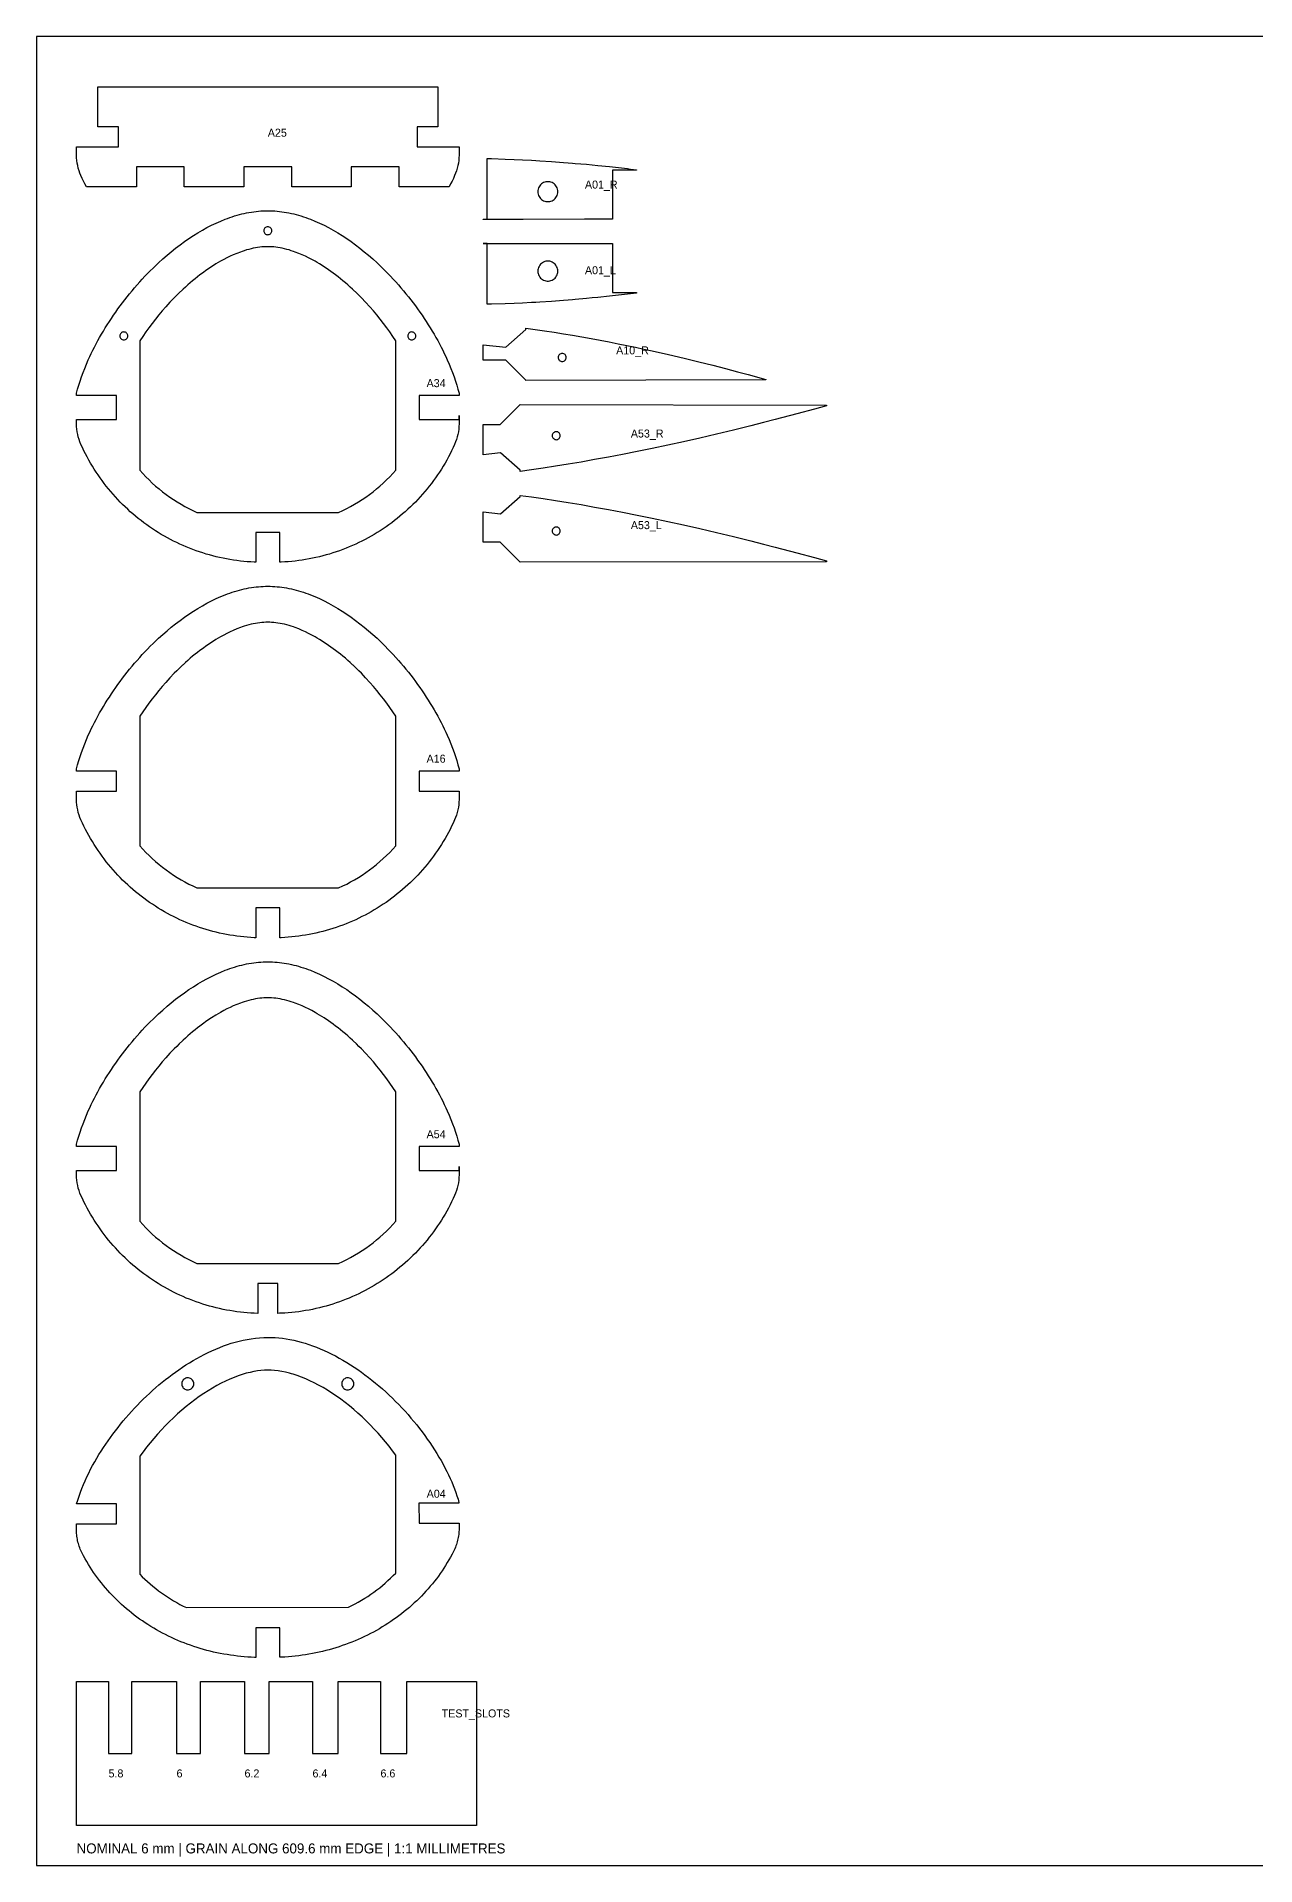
# Model space of a CAD drawing. Header units: millimetres. Extents: x 0 to 610, y 0 to 457.
# Drawn here: x 0 to 304.8, y 0 to 457.2 of the extents above; entities that cross this region are included whole.
import ezdxf

# ---------------------------------------------------------------- set-up
doc = ezdxf.new("R2010")
doc.units = ezdxf.units.MM
for name, color, linetype in [('CUT', 7, 'Continuous'), ('LABEL_DO_NOT_CUT', 3, 'Continuous'), ('STOCK_DO_NOT_CUT', 8, 'Continuous'), ('TEST_CUT_FIRST', 1, 'Continuous')]:
    doc.layers.add(name, color=color, linetype=linetype)

msp = doc.modelspace()

# ---------------------------------------------------------------- linework, layer by layer
at = {"layer": 'CUT'}
for points in [[(78.69442, 424.66717), (78.69442, 419.66717), (63.82222, 419.66717), (63.82222, 424.66717), (51.82222, 424.66717), (51.82222, 419.66717), (36.95003, 419.66717), (36.95003, 424.66717), (24.95003, 424.66717), (24.95003, 419.66717), (12.45003, 419.66717), (12.09677, 420.35124), (11.75409, 421.04067), (11.42205, 421.73529), (11.10075, 422.43494), (10.84572, 423.04428), (10.62323, 423.66625), (10.43391, 424.2991), (10.27829, 424.94107), (10.15679, 425.59036), (10.06977, 426.24517), (10.01745, 426.90365), (10, 427.56399), (10, 429.66717), (20.49999, 429.66717), (20.49999, 434.66717), (15.32218, 434.66717), (15.32218, 444.66717), (100.32222, 444.66717), (100.32222, 434.66717), (95.14444, 434.66717), (95.14444, 429.66717), (105.64445, 429.66717), (105.64445, 427.56399), (105.627, 426.90365), (105.57468, 426.24517), (105.48766, 425.59036), (105.36616, 424.94107), (105.21054, 424.2991), (105.02122, 423.66625), (104.79873, 423.04428), (104.5437, 422.43494), (104.22239, 421.73529), (103.89036, 421.04067), (103.54768, 420.35124), (103.19442, 419.66717), (90.69442, 419.66717), (90.69442, 424.66717)], [(119.41683, 426.49113), (121.55325, 426.39496), (123.77329, 426.28099), (124.81045, 426.2228), (125.86201, 426.16061), (128.76236, 425.9723), (131.79027, 425.75002), (132.90557, 425.66171), (134.00482, 425.57137), (134.72488, 425.51044), (137.50089, 425.26291), (138.90988, 425.1297), (140.34403, 424.98902), (143.27129, 424.68654), (146.25554, 424.35794), (147.75922, 424.18503), (148.52782, 424.0948), (150.03599, 423.91433), (150.03611, 423.77321), (144.04298, 423.76823), (144.05313, 411.5456), (137.05695, 411.53273), (121.64513, 411.50896), (111.64448, 411.49168), (111.64445, 411.52793), (112.65313, 411.52877), (112.64052, 426.71015), (113.80505, 426.68193), (117.18864, 426.57734)], [(130.34233, 418.42644), (130.32262, 418.73977), (130.26379, 419.04816), (130.16677, 419.34675), (130.0331, 419.63082), (129.86487, 419.8959), (129.66475, 420.13781), (129.43589, 420.35272), (129.1819, 420.53726), (128.90678, 420.68851), (128.61487, 420.80408), (128.31078, 420.88216), (127.9993, 420.92151), (127.68535, 420.92151), (127.37388, 420.88216), (127.06979, 420.80408), (126.77788, 420.68851), (126.50276, 420.53726), (126.24877, 420.35272), (126.01991, 420.13781), (125.81979, 419.8959), (125.65156, 419.63082), (125.51789, 419.34675), (125.42087, 419.04816), (125.36204, 418.73977), (125.34233, 418.42644), (125.36204, 418.11311), (125.42087, 417.80471), (125.51789, 417.50613), (125.65156, 417.22206), (125.81979, 416.95698), (126.01991, 416.71507), (126.24877, 416.50016), (126.50276, 416.31562), (126.77788, 416.16437), (127.06979, 416.0488), (127.37388, 415.97072), (127.68535, 415.93137), (127.9993, 415.93137), (128.31078, 415.97072), (128.61487, 416.0488), (128.90678, 416.16437), (129.1819, 416.31562), (129.43589, 416.50016), (129.66475, 416.71507), (129.86487, 416.95698), (130.0331, 417.22206), (130.16677, 417.50613), (130.26379, 417.80471), (130.32262, 418.11311)], [(105.627, 359.71386), (105.57468, 359.05537), (105.48766, 358.40056), (105.36616, 357.75127), (105.21054, 357.1093), (105.02122, 356.47645), (104.79873, 355.85448), (104.5437, 355.24514), (104.17752, 354.44998), (103.79748, 353.66135), (103.40369, 352.8795), (102.99629, 352.10465), (102.57538, 351.33706), (102.1411, 350.57695), (101.69359, 349.82455), (101.23298, 349.08011), (100.75941, 348.34384), (100.27302, 347.61597), (99.77397, 346.89672), (99.26241, 346.18632), (98.7385, 345.48498), (98.20239, 344.79292), (97.65425, 344.11034), (97.09425, 343.43747), (96.52255, 342.7745), (95.93935, 342.12163), (95.3448, 341.47907), (94.7391, 340.84702), (94.12243, 340.22567), (93.49498, 339.6152), (92.85694, 339.0158), (92.20851, 338.42767), (91.54989, 337.85097), (90.88127, 337.28589), (90.20287, 336.7326), (89.51488, 336.19127), (88.81753, 335.66206), (88.11102, 335.14514), (87.39558, 334.64066), (86.67141, 334.14878), (85.93874, 333.66964), (85.19781, 333.20341), (84.44882, 332.75021), (83.69202, 332.31019), (82.92763, 331.88349), (82.1559, 331.47023), (81.37704, 331.07054), (80.59132, 330.68454), (79.79895, 330.31235), (79.0002, 329.95408), (78.19529, 329.60985), (77.38449, 329.27977), (76.56803, 328.96392), (75.74617, 328.66241), (74.91916, 328.37533), (74.08725, 328.10276), (73.2507, 327.8448), (72.40976, 327.60152), (71.56469, 327.373), (70.71575, 327.1593), (69.8632, 326.96049), (69.0073, 326.77663), (68.14832, 326.60778), (67.28651, 326.45399), (66.42214, 326.31531), (65.55548, 326.19177), (64.68679, 326.08342), (63.81634, 325.9903), (62.94438, 325.91242), (62.0712, 325.84981), (61.19706, 325.8025), (60.82222, 325.78714), (60.82222, 333.26345), (54.82222, 333.26345), (54.82222, 325.78878), (54.44739, 325.8025), (53.57324, 325.84981), (52.70006, 325.91242), (51.82811, 325.9903), (50.95766, 326.08342), (50.08897, 326.19177), (49.2223, 326.31531), (48.35794, 326.45399), (47.49613, 326.60778), (46.63715, 326.77663), (45.78125, 326.96049), (44.9287, 327.1593), (44.07976, 327.373), (43.23469, 327.60152), (42.39375, 327.8448), (41.5572, 328.10276), (40.72529, 328.37533), (39.89828, 328.66241), (39.07642, 328.96392), (38.25996, 329.27977), (37.44916, 329.60985), (36.64425, 329.95408), (35.8455, 330.31235), (35.05313, 330.68454), (34.2674, 331.07054), (33.48855, 331.47023), (32.71681, 331.88349), (31.95243, 332.31019), (31.19563, 332.75021), (30.44664, 333.20341), (29.7057, 333.66964), (28.97304, 334.14878), (28.24887, 334.64066), (27.53343, 335.14514), (26.82692, 335.66206), (26.12957, 336.19127), (25.44158, 336.7326), (24.76318, 337.28589), (24.09456, 337.85097), (23.43594, 338.42767), (22.78751, 339.0158), (22.14947, 339.6152), (21.52202, 340.22567), (20.90535, 340.84702), (20.29965, 341.47907), (19.7051, 342.12163), (19.12189, 342.7745), (18.5502, 343.43747), (17.9902, 344.11034), (17.44206, 344.79292), (16.90595, 345.48498), (16.38203, 346.18632), (15.87047, 346.89672), (15.37143, 347.61597), (14.88504, 348.34384), (14.41147, 349.08011), (13.95086, 349.82455), (13.50335, 350.57695), (13.06907, 351.33706), (12.64816, 352.10465), (12.24076, 352.8795), (11.84697, 353.66135), (11.46693, 354.44998), (11.10075, 355.24514), (10.84572, 355.85448), (10.62323, 356.47645), (10.43391, 357.1093), (10.27829, 357.75127), (10.15679, 358.40056), (10.06977, 359.05537), (10.01745, 359.71386), (10, 360.37419), (10, 361.47737), (20, 361.47737), (20, 367.47737), (10, 367.47737), (10, 368.04269), (10.26454, 369.04624), (10.55913, 370.06422), (10.88349, 371.09525), (11.23733, 372.13793), (11.62036, 373.19089), (12.03229, 374.25273), (12.47284, 375.32209), (12.94172, 376.39756), (13.30434, 377.19173), (13.68155, 377.988), (14.07311, 378.78592), (14.47876, 379.58506), (14.89823, 380.38497), (15.33127, 381.1852), (15.77763, 381.98531), (16.23705, 382.78487), (16.70926, 383.58342), (17.19402, 384.38053), (17.69106, 385.17575), (18.20013, 385.96864), (18.72097, 386.75875), (19.25333, 387.54565), (19.79694, 388.32889), (20.35155, 389.10802), (20.91691, 389.88261), (21.49275, 390.65221), (22.07881, 391.41638), (22.67485, 392.17468), (23.28061, 392.92666), (23.89582, 393.67188), (24.52023, 394.4099), (25.15359, 395.14027), (25.79562, 395.86255), (26.44609, 396.5763), (27.10473, 397.28108), (27.77129, 397.97645), (28.4455, 398.66195), (29.12711, 399.33715), (29.81586, 400.0016), (30.5115, 400.65487), (31.55979, 401.60619), (32.62158, 402.53033), (33.69584, 403.42612), (34.78154, 404.29238), (35.87764, 405.12792), (36.98312, 405.93157), (38.09692, 406.70214), (39.21802, 407.43845), (40.34539, 408.13934), (41.47799, 408.8036), (42.61479, 409.43007), (43.75474, 410.01756), (44.89682, 410.5649), (46.04, 411.0709), (47.18323, 411.53439), (47.75455, 411.74982), (48.32549, 411.95418), (48.92812, 412.15801), (49.52994, 412.34938), (50.13086, 412.52821), (50.7308, 412.69439), (51.32967, 412.84782), (51.92738, 412.98842), (52.52386, 413.11609), (53.11901, 413.23072), (53.71275, 413.33223), (54.30499, 413.42051), (54.89565, 413.49548), (55.48464, 413.55703), (56.07188, 413.60507), (56.65728, 413.63951), (57.24076, 413.66024), (57.82222, 413.66717), (58.40369, 413.66024), (58.98717, 413.63951), (59.57257, 413.60507), (60.15981, 413.55703), (60.7488, 413.49548), (61.33946, 413.42051), (61.9317, 413.33223), (62.52544, 413.23072), (63.12059, 413.11609), (63.71707, 412.98842), (64.31478, 412.84782), (64.91365, 412.69439), (65.51359, 412.52821), (66.11451, 412.34938), (66.71633, 412.15801), (67.31896, 411.95418), (67.8899, 411.74982), (68.46122, 411.53439), (69.60445, 411.0709), (70.74762, 410.5649), (71.88971, 410.01756), (73.02966, 409.43007), (74.16646, 408.8036), (75.29906, 408.13934), (76.42642, 407.43845), (77.54753, 406.70214), (78.66133, 405.93157), (79.7668, 405.12792), (80.86291, 404.29238), (81.94861, 403.42612), (83.02287, 402.53033), (84.08466, 401.60619), (85.13294, 400.65487), (85.82858, 400.0016), (86.51734, 399.33715), (87.19895, 398.66195), (87.87316, 397.97645), (88.53972, 397.28108), (89.19836, 396.5763), (89.84882, 395.86255), (90.49086, 395.14027), (91.12422, 394.4099), (91.74863, 393.67188), (92.36384, 392.92666), (92.96959, 392.17468), (93.56563, 391.41638), (94.1517, 390.65221), (94.72754, 389.88261), (95.2929, 389.10802), (95.84751, 388.32889), (96.39112, 387.54565), (96.92348, 386.75875), (97.44432, 385.96864), (97.95339, 385.17575), (98.45043, 384.38053), (98.93519, 383.58342), (99.4074, 382.78487), (99.86682, 381.98531), (100.31317, 381.1852), (100.74622, 380.38497), (101.16569, 379.58506), (101.57134, 378.78592), (101.96289, 377.988), (102.34011, 377.19173), (102.70273, 376.39756), (103.17161, 375.32209), (103.61215, 374.25273), (104.02409, 373.19089), (104.40712, 372.13793), (104.76095, 371.09525), (105.08531, 370.06422), (105.37991, 369.04624), (105.64445, 368.04269), (105.64445, 367.47737), (95.64444, 367.47737), (95.64444, 361.47737), (105.64444, 361.47737), (105.64445, 362.47737), (105.64445, 360.37419)], [(58.82222, 408.66717), (58.80301, 408.86226), (58.7461, 409.04985), (58.65369, 409.22274), (58.52933, 409.37428), (58.37779, 409.49864), (58.20491, 409.59105), (58.01731, 409.64795), (57.82222, 409.66717), (57.62713, 409.64795), (57.43954, 409.59105), (57.26665, 409.49864), (57.11512, 409.37428), (56.99075, 409.22274), (56.89834, 409.04985), (56.84144, 408.86226), (56.82222, 408.66717), (56.84144, 408.47208), (56.89834, 408.28449), (56.99075, 408.1116), (57.11512, 407.96006), (57.26665, 407.8357), (57.43954, 407.74329), (57.62713, 407.68638), (57.82222, 407.66717), (58.01731, 407.68638), (58.20491, 407.74329), (58.37779, 407.8357), (58.52933, 407.96006), (58.65369, 408.1116), (58.7461, 408.28449), (58.80301, 408.47208)], [(27.33785, 347.14171), (28.12867, 346.35203), (28.9407, 345.58418), (29.77335, 344.83874), (30.626, 344.11626), (31.49802, 343.41728), (32.38875, 342.74232), (33.29755, 342.09187), (34.22372, 341.46642), (35.1666, 340.86644), (36.12547, 340.29237), (37.09962, 339.74464), (38.08834, 339.22365), (39.09088, 338.72979), (40.1065, 338.26342), (75.53795, 338.26342), (76.55357, 338.72979), (77.55611, 339.22365), (78.54483, 339.74464), (79.51898, 340.29237), (80.47785, 340.86644), (81.42073, 341.46642), (82.3469, 342.09187), (83.2557, 342.74232), (84.14643, 343.41728), (85.01845, 344.11626), (85.8711, 344.83874), (86.70375, 345.58418), (87.51578, 346.35203), (88.3066, 347.14171), (89.0756, 347.95265), (89.82222, 348.78424), (89.82222, 381.16631), (89.09339, 382.25978), (88.33912, 383.34765), (87.56061, 384.42772), (86.75903, 385.49776), (85.93558, 386.55557), (85.09146, 387.59894), (84.22784, 388.62566), (83.34593, 389.63352), (82.29171, 390.78767), (81.21715, 391.9109), (80.6063, 392.52638), (79.99025, 393.13063), (79.16541, 393.91426), (79.01673, 394.05245), (78.42303, 394.59483), (77.82528, 395.12586), (77.22397, 395.64527), (76.61958, 396.15275), (76.01262, 396.64802), (75.40357, 397.13078), (74.79293, 397.60075), (74.18118, 398.05762), (73.04349, 398.87059), (71.90686, 399.63551), (70.77442, 400.35051), (70.21076, 400.6887), (69.64933, 401.01371), (68.8357, 401.46341), (68.02887, 401.88388), (67.23006, 402.27439), (66.4405, 402.63422), (65.54679, 403.00956), (64.68418, 403.33918), (64.27155, 403.48513), (63.69653, 403.67572), (63.13096, 403.84838), (62.56744, 404.00545), (62.01342, 404.1449), (61.45578, 404.26985), (60.90791, 404.37708), (60.36539, 404.46761), (59.83266, 404.54084), (59.30015, 404.59798), (58.77766, 404.63786), (58.29555, 404.65988), (57.82222, 404.66717), (57.3489, 404.65988), (56.86679, 404.63786), (56.3443, 404.59798), (55.81179, 404.54084), (55.27906, 404.46761), (54.73654, 404.37708), (54.18867, 404.26985), (53.63103, 404.1449), (53.07701, 404.00545), (52.51349, 403.84838), (51.94792, 403.67572), (51.37289, 403.48513), (50.96027, 403.33918), (50.09766, 403.00956), (49.20395, 402.63422), (48.41439, 402.27439), (47.61558, 401.88388), (46.80875, 401.46341), (45.99512, 401.01371), (45.43369, 400.6887), (44.87003, 400.35051), (43.73759, 399.63551), (42.60095, 398.87059), (41.46327, 398.05762), (40.85152, 397.60075), (40.24088, 397.13078), (39.63183, 396.64802), (39.02487, 396.15275), (38.42048, 395.64527), (37.81917, 395.12586), (37.22142, 394.59483), (36.62772, 394.05245), (36.47904, 393.91426), (35.6542, 393.13063), (35.03815, 392.52638), (34.4273, 391.9109), (33.35273, 390.78767), (32.29851, 389.63352), (31.4166, 388.62566), (30.55299, 387.59894), (29.70887, 386.55557), (28.88542, 385.49776), (28.08384, 384.42772), (27.30532, 383.34765), (26.55105, 382.25978), (25.82222, 381.16631), (25.82222, 348.78424), (26.56885, 347.95265)], [(117.18864, 390.40602), (113.80505, 390.30143), (112.64052, 390.27321), (112.65313, 405.45459), (111.64445, 405.45543), (111.64448, 405.49168), (121.64513, 405.4744), (137.05695, 405.45064), (144.05313, 405.43777), (144.04298, 393.21513), (150.03611, 393.21015), (150.03599, 393.06903), (148.52782, 392.88857), (147.75922, 392.79833), (146.25554, 392.62542), (143.27129, 392.29682), (140.34403, 391.99435), (138.90988, 391.85367), (137.50089, 391.72046), (134.72488, 391.47292), (134.00482, 391.412), (132.90557, 391.32165), (131.79027, 391.23334), (128.76236, 391.01106), (125.86201, 390.82276), (124.81045, 390.76057), (123.77329, 390.70238), (121.55325, 390.5884), (119.41683, 390.49224)], [(130.34233, 398.55692), (130.32262, 398.87026), (130.26379, 399.17865), (130.16677, 399.47723), (130.0331, 399.76131), (129.86487, 400.02639), (129.66475, 400.26829), (129.43589, 400.48321), (129.1819, 400.66774), (128.90678, 400.81899), (128.61487, 400.93456), (128.31078, 401.01264), (127.9993, 401.05199), (127.68535, 401.05199), (127.37388, 401.01264), (127.06979, 400.93456), (126.77788, 400.81899), (126.50276, 400.66774), (126.24877, 400.48321), (126.01991, 400.26829), (125.81979, 400.02639), (125.65156, 399.76131), (125.51789, 399.47723), (125.42087, 399.17865), (125.36204, 398.87026), (125.34233, 398.55692), (125.36204, 398.24359), (125.42087, 397.9352), (125.51789, 397.63661), (125.65156, 397.35254), (125.81979, 397.08746), (126.01991, 396.84556), (126.24877, 396.63064), (126.50276, 396.4461), (126.77788, 396.29486), (127.06979, 396.17928), (127.37388, 396.10121), (127.68535, 396.06186), (127.9993, 396.06186), (128.31078, 396.10121), (128.61487, 396.17928), (128.90678, 396.29486), (129.1819, 396.4461), (129.43589, 396.63064), (129.66475, 396.84556), (129.86487, 397.08746), (130.0331, 397.35254), (130.16677, 397.63661), (130.26379, 397.9352), (130.32262, 398.24359)], [(122.33704, 383.98987), (122.33675, 384.27321), (124.69509, 383.95838), (127.0491, 383.62421), (129.39608, 383.27212), (131.73337, 382.90348), (134.05827, 382.51969), (136.36811, 382.12213), (138.66019, 381.7122), (140.93185, 381.29129), (143.1804, 380.86078), (145.40315, 380.42206), (147.59743, 379.97653), (149.76055, 379.52557), (151.88984, 379.07057), (153.9826, 378.61293), (158.04783, 377.69526), (161.93479, 376.78367), (165.62203, 375.88929), (169.08809, 375.02323), (172.31152, 374.19661), (175.27086, 373.42054), (177.94465, 372.70614), (182.34978, 371.50682), (182.34416, 371.35144), (122.35002, 371.23874), (122.34998, 371.28394), (117.34489, 376.27594), (111.64768, 376.26682), (111.64445, 380.16166), (117.37186, 379.5343)], [(22.82222, 382.35712), (22.80301, 382.55221), (22.7461, 382.7398), (22.65369, 382.91269), (22.52933, 383.06422), (22.37779, 383.18859), (22.20491, 383.281), (22.01731, 383.3379), (21.82222, 383.35712), (21.62713, 383.3379), (21.43954, 383.281), (21.26665, 383.18859), (21.11512, 383.06422), (20.99075, 382.91269), (20.89834, 382.7398), (20.84144, 382.55221), (20.82222, 382.35712), (20.84144, 382.16203), (20.89834, 381.97443), (20.99075, 381.80155), (21.11512, 381.65001), (21.26665, 381.52565), (21.43954, 381.43324), (21.62713, 381.37633), (21.82222, 381.35712), (22.01731, 381.37633), (22.20491, 381.43324), (22.37779, 381.52565), (22.52933, 381.65001), (22.65369, 381.80155), (22.7461, 381.97443), (22.80301, 382.16203)], [(94.82222, 382.35712), (94.80301, 382.55221), (94.7461, 382.7398), (94.65369, 382.91269), (94.52933, 383.06422), (94.37779, 383.18859), (94.20491, 383.281), (94.01731, 383.3379), (93.82222, 383.35712), (93.62713, 383.3379), (93.43954, 383.281), (93.26665, 383.18859), (93.11512, 383.06422), (92.99075, 382.91269), (92.89834, 382.7398), (92.84144, 382.55221), (92.82222, 382.35712), (92.84144, 382.16203), (92.89834, 381.97443), (92.99075, 381.80155), (93.11512, 381.65001), (93.26665, 381.52565), (93.43954, 381.43324), (93.62713, 381.37633), (93.82222, 381.35712), (94.01731, 381.37633), (94.20491, 381.43324), (94.37779, 381.52565), (94.52933, 381.65001), (94.65369, 381.80155), (94.7461, 381.97443), (94.80301, 382.16203)], [(132.44626, 376.97983), (132.42705, 377.17492), (132.37014, 377.36251), (132.27773, 377.5354), (132.15337, 377.68693), (132.00183, 377.8113), (131.82894, 377.90371), (131.64135, 377.96061), (131.44626, 377.97983), (131.25117, 377.96061), (131.06358, 377.90371), (130.89069, 377.8113), (130.73915, 377.68693), (130.61479, 377.5354), (130.52238, 377.36251), (130.46548, 377.17492), (130.44626, 376.97983), (130.46548, 376.78474), (130.52238, 376.59714), (130.61479, 376.42426), (130.73915, 376.27272), (130.89069, 376.14836), (131.06358, 376.05595), (131.25117, 375.99904), (131.44626, 375.97983), (131.64135, 375.99904), (131.82894, 376.05595), (132.00183, 376.14836), (132.15337, 376.27272), (132.27773, 376.42426), (132.37014, 376.59714), (132.42705, 376.78474)], [(197.50984, 364.89466), (194.4995, 364.06957), (190.13544, 362.88919), (184.73794, 361.46359), (181.75173, 360.69324), (178.62725, 359.90286), (174.27984, 358.82996), (170.02726, 357.8099), (165.87042, 356.84167), (161.81019, 355.92425), (157.84748, 355.05666), (153.98318, 354.23787), (150.21816, 353.46688), (146.55334, 352.74268), (142.98958, 352.06428), (139.5278, 351.43065), (136.16887, 350.8408), (132.91369, 350.29372), (129.76315, 349.7884), (126.71813, 349.32384), (123.77954, 348.89902), (120.94826, 348.51294), (120.94856, 348.80801), (115.99885, 353.1372), (113.82249, 352.86553), (111.64445, 352.60766), (111.65078, 360.25552), (115.96021, 360.24776), (120.96529, 365.23874), (197.50258, 365.0956)], [(130.95738, 357.42988), (130.93817, 357.62497), (130.88126, 357.81256), (130.78885, 357.98545), (130.66449, 358.13698), (130.51295, 358.26135), (130.34007, 358.35375), (130.15247, 358.41066), (129.95738, 358.42988), (129.76229, 358.41066), (129.5747, 358.35375), (129.40181, 358.26135), (129.25028, 358.13698), (129.12591, 357.98545), (129.0335, 357.81256), (128.9766, 357.62497), (128.95738, 357.42988), (128.9766, 357.23479), (129.0335, 357.04719), (129.12591, 356.87431), (129.25028, 356.72277), (129.40181, 356.59841), (129.5747, 356.506), (129.76229, 356.44909), (129.95738, 356.42988), (130.15247, 356.44909), (130.34007, 356.506), (130.51295, 356.59841), (130.66449, 356.72277), (130.78885, 356.87431), (130.88126, 357.04719), (130.93817, 357.23479)], [(197.50258, 325.93028), (120.96529, 325.78714), (115.96021, 330.77812), (111.65078, 330.77036), (111.64445, 338.41821), (113.82249, 338.16034), (115.99885, 337.88868), (120.94856, 342.21787), (120.94826, 342.51294), (123.77954, 342.12686), (126.71813, 341.70204), (129.76315, 341.23748), (132.91369, 340.73215), (136.16887, 340.18507), (139.5278, 339.59522), (142.98958, 338.9616), (146.55334, 338.28319), (150.21816, 337.559), (153.98318, 336.78801), (157.84748, 335.96922), (161.81019, 335.10162), (165.87042, 334.18421), (170.02726, 333.21598), (174.27984, 332.19591), (178.62725, 331.12301), (181.75173, 330.33264), (184.73794, 329.56229), (190.13544, 328.13669), (194.4995, 326.95631), (197.50984, 326.13122)], [(130.95738, 333.596), (130.93817, 333.79109), (130.88126, 333.97869), (130.78885, 334.15157), (130.66449, 334.30311), (130.51295, 334.42747), (130.34007, 334.51988), (130.15247, 334.57679), (129.95738, 334.596), (129.76229, 334.57679), (129.5747, 334.51988), (129.40181, 334.42747), (129.25028, 334.30311), (129.12591, 334.15157), (129.0335, 333.97869), (128.9766, 333.79109), (128.95738, 333.596), (128.9766, 333.40091), (129.0335, 333.21332), (129.12591, 333.04043), (129.25028, 332.8889), (129.40181, 332.76453), (129.5747, 332.67212), (129.76229, 332.61522), (129.95738, 332.596), (130.15247, 332.61522), (130.34007, 332.67212), (130.51295, 332.76453), (130.66449, 332.8889), (130.78885, 333.04043), (130.88126, 333.21332), (130.93817, 333.40091)], [(53.57324, 231.96978), (52.70006, 232.03239), (51.82811, 232.11027), (50.95766, 232.20339), (50.08897, 232.31174), (49.2223, 232.43528), (48.35794, 232.57396), (47.49613, 232.72775), (46.63715, 232.8966), (45.78125, 233.08046), (44.9287, 233.27927), (44.07976, 233.49297), (43.23469, 233.72149), (42.39375, 233.96477), (41.5572, 234.22273), (40.72529, 234.4953), (39.89828, 234.78238), (39.07642, 235.08389), (38.25996, 235.39974), (37.44916, 235.72982), (36.64425, 236.07405), (35.8455, 236.43232), (35.05313, 236.80451), (34.2674, 237.19051), (33.48855, 237.5902), (32.71681, 238.00346), (31.95243, 238.43016), (31.19563, 238.87018), (30.44664, 239.32338), (29.7057, 239.78961), (28.97304, 240.26875), (28.24887, 240.76063), (27.53343, 241.26511), (26.82692, 241.78203), (26.12957, 242.31124), (25.44158, 242.85257), (24.76318, 243.40586), (24.09456, 243.97094), (23.43594, 244.54764), (22.78751, 245.13577), (22.14947, 245.73517), (21.52202, 246.34564), (20.90535, 246.96699), (20.29965, 247.59904), (19.7051, 248.2416), (19.12189, 248.89447), (18.5502, 249.55744), (17.9902, 250.23031), (17.44206, 250.91289), (16.90595, 251.60495), (16.38203, 252.30629), (15.87047, 253.01669), (15.37143, 253.73594), (14.88504, 254.46381), (14.41147, 255.20008), (13.95086, 255.94452), (13.50335, 256.69692), (13.06907, 257.45703), (12.64816, 258.22462), (12.24076, 258.99947), (11.84697, 259.78132), (11.46693, 260.56995), (11.10075, 261.36511), (10.84572, 261.97445), (10.62323, 262.59642), (10.43391, 263.22927), (10.27829, 263.87124), (10.15679, 264.52053), (10.06977, 265.17534), (10.01745, 265.83383), (10, 266.49416), (10, 268.59734), (20, 268.59734), (20, 273.59734), (10, 273.59734), (10, 274.16266), (10.26454, 275.16621), (10.55913, 276.18419), (10.88349, 277.21522), (11.23733, 278.2579), (11.62036, 279.31086), (12.03229, 280.3727), (12.47284, 281.44206), (12.94172, 282.51753), (13.30434, 283.3117), (13.68155, 284.10797), (14.07311, 284.90589), (14.47876, 285.70503), (14.89823, 286.50494), (15.33127, 287.30517), (15.77763, 288.10528), (16.23705, 288.90484), (16.70926, 289.70339), (17.19402, 290.5005), (17.69106, 291.29572), (18.20013, 292.08861), (18.72097, 292.87872), (19.25333, 293.66562), (19.79694, 294.44886), (20.35155, 295.22799), (20.91691, 296.00258), (21.49275, 296.77218), (22.07881, 297.53635), (22.67485, 298.29465), (23.28061, 299.04663), (23.89582, 299.79185), (24.52023, 300.52987), (25.15359, 301.26024), (25.79562, 301.98252), (26.44609, 302.69627), (27.10473, 303.40105), (27.77129, 304.09642), (28.4455, 304.78192), (29.12711, 305.45712), (29.81586, 306.12157), (30.5115, 306.77484), (31.55979, 307.72616), (32.62158, 308.6503), (33.69584, 309.54609), (34.78154, 310.41235), (35.87764, 311.24789), (36.98312, 312.05154), (38.09692, 312.82211), (39.21802, 313.55842), (40.34539, 314.25931), (41.47799, 314.92357), (42.61479, 315.55004), (43.75474, 316.13753), (44.89682, 316.68487), (46.04, 317.19087), (47.18323, 317.65436), (47.75455, 317.86979), (48.32549, 318.07415), (48.92812, 318.27798), (49.52994, 318.46935), (50.13086, 318.64818), (50.7308, 318.81436), (51.32967, 318.96779), (51.92738, 319.10839), (52.52386, 319.23606), (53.11901, 319.35069), (53.71275, 319.4522), (54.30499, 319.54048), (54.89565, 319.61545), (55.48464, 319.677), (56.07188, 319.72504), (56.65728, 319.75948), (57.24076, 319.78021), (57.82222, 319.78714), (58.40369, 319.78021), (58.98717, 319.75948), (59.57257, 319.72504), (60.15981, 319.677), (60.7488, 319.61545), (61.33946, 319.54048), (61.9317, 319.4522), (62.52544, 319.35069), (63.12059, 319.23606), (63.71707, 319.10839), (64.31478, 318.96779), (64.91365, 318.81436), (65.51359, 318.64818), (66.11451, 318.46935), (66.71633, 318.27798), (67.31896, 318.07415), (67.8899, 317.86979), (68.46122, 317.65436), (69.60445, 317.19087), (70.74762, 316.68487), (71.88971, 316.13753), (73.02966, 315.55004), (74.16646, 314.92357), (75.29906, 314.25931), (76.42642, 313.55842), (77.54753, 312.82211), (78.66133, 312.05154), (79.7668, 311.24789), (80.86291, 310.41235), (81.94861, 309.54609), (83.02287, 308.6503), (84.08466, 307.72616), (85.13294, 306.77484), (85.82858, 306.12157), (86.51734, 305.45712), (87.19895, 304.78192), (87.87316, 304.09642), (88.53972, 303.40105), (89.19836, 302.69627), (89.84882, 301.98252), (90.49086, 301.26024), (91.12422, 300.52987), (91.74863, 299.79185), (92.36384, 299.04663), (92.96959, 298.29465), (93.56563, 297.53635), (94.1517, 296.77218), (94.72754, 296.00258), (95.2929, 295.22799), (95.84751, 294.44886), (96.39112, 293.66562), (96.92348, 292.87872), (97.44432, 292.08861), (97.95339, 291.29572), (98.45043, 290.5005), (98.93519, 289.70339), (99.4074, 288.90484), (99.86682, 288.10528), (100.31317, 287.30517), (100.74622, 286.50494), (101.16569, 285.70503), (101.57134, 284.90589), (101.96289, 284.10797), (102.34011, 283.3117), (102.70273, 282.51753), (103.17161, 281.44206), (103.61215, 280.3727), (104.02409, 279.31086), (104.40712, 278.2579), (104.76095, 277.21522), (105.08531, 276.18419), (105.37991, 275.16621), (105.64445, 274.16266), (105.64445, 273.59734), (95.64445, 273.59734), (95.64445, 268.59734), (105.64445, 268.59734), (105.64445, 266.49416), (105.627, 265.83383), (105.57468, 265.17534), (105.48766, 264.52053), (105.36616, 263.87124), (105.21054, 263.22927), (105.02122, 262.59642), (104.79873, 261.97445), (104.5437, 261.36511), (104.17752, 260.56995), (103.79748, 259.78132), (103.40369, 258.99947), (102.99629, 258.22462), (102.57538, 257.45703), (102.1411, 256.69692), (101.69359, 255.94452), (101.23298, 255.20008), (100.75941, 254.46381), (100.27302, 253.73594), (99.77397, 253.01669), (99.26241, 252.30629), (98.7385, 251.60495), (98.20239, 250.91289), (97.65425, 250.23031), (97.09425, 249.55744), (96.52255, 248.89447), (95.93935, 248.2416), (95.3448, 247.59904), (94.7391, 246.96699), (94.12243, 246.34564), (93.49498, 245.73517), (92.85694, 245.13577), (92.20851, 244.54764), (91.54989, 243.97094), (90.88127, 243.40586), (90.20287, 242.85257), (89.51488, 242.31124), (88.81753, 241.78203), (88.11102, 241.26511), (87.39558, 240.76063), (86.67141, 240.26875), (85.93874, 239.78961), (85.19781, 239.32338), (84.44882, 238.87018), (83.69202, 238.43016), (82.92763, 238.00346), (82.1559, 237.5902), (81.37704, 237.19051), (80.59132, 236.80451), (79.79895, 236.43232), (79.0002, 236.07405), (78.19529, 235.72982), (77.38449, 235.39974), (76.56803, 235.08389), (75.74617, 234.78238), (74.91916, 234.4953), (74.08725, 234.22273), (73.2507, 233.96477), (72.40976, 233.72149), (71.56469, 233.49297), (70.71575, 233.27927), (69.8632, 233.08046), (69.0073, 232.8966), (68.14832, 232.72775), (67.28651, 232.57396), (66.42214, 232.43528), (65.55548, 232.31174), (64.68679, 232.20339), (63.81634, 232.11027), (62.94438, 232.03239), (62.0712, 231.96978), (61.19706, 231.92247), (60.82222, 231.90711), (60.82222, 239.40654), (54.82222, 239.40654), (54.82222, 231.90875), (54.44739, 231.92247)], [(26.56885, 254.07262), (27.33785, 253.26168), (28.12867, 252.472), (28.9407, 251.70415), (29.77335, 250.95871), (30.626, 250.23623), (31.49802, 249.53725), (32.38875, 248.86229), (33.29755, 248.21184), (34.22372, 247.58639), (35.1666, 246.98641), (36.12547, 246.41234), (37.09962, 245.86461), (38.08834, 245.34362), (39.09088, 244.84976), (40.1065, 244.38339), (75.53795, 244.38339), (76.55357, 244.84976), (77.55611, 245.34362), (78.54483, 245.86461), (79.51898, 246.41234), (80.47785, 246.98641), (81.42073, 247.58639), (82.3469, 248.21184), (83.2557, 248.86229), (84.14643, 249.53725), (85.01845, 250.23623), (85.8711, 250.95871), (86.70375, 251.70415), (87.51578, 252.472), (88.3066, 253.26168), (89.0756, 254.07262), (89.82222, 254.90421), (89.82222, 287.28628), (89.09339, 288.37975), (88.33912, 289.46762), (87.56061, 290.54769), (86.75903, 291.61773), (85.93558, 292.67554), (85.09146, 293.71891), (84.22784, 294.74563), (83.34593, 295.75349), (82.29171, 296.90764), (81.21715, 298.03087), (80.6063, 298.64635), (79.99025, 299.2506), (79.16541, 300.03423), (79.01673, 300.17242), (78.42303, 300.7148), (77.82528, 301.24583), (77.22397, 301.76524), (76.61958, 302.27272), (76.01262, 302.76799), (75.40357, 303.25075), (74.79293, 303.72072), (74.18118, 304.17759), (73.04349, 304.99056), (71.90686, 305.75548), (70.77442, 306.47048), (70.21076, 306.80867), (69.64933, 307.13368), (68.8357, 307.58338), (68.02887, 308.00385), (67.23006, 308.39436), (66.4405, 308.75419), (65.54679, 309.12953), (64.68418, 309.45915), (64.27155, 309.6051), (63.69653, 309.79569), (63.13096, 309.96835), (62.56744, 310.12542), (62.01342, 310.26487), (61.45578, 310.38982), (60.90791, 310.49705), (60.36539, 310.58758), (59.83266, 310.66081), (59.30015, 310.71795), (58.77766, 310.75783), (58.29555, 310.77985), (57.82222, 310.78714), (57.3489, 310.77985), (56.86679, 310.75783), (56.3443, 310.71795), (55.81179, 310.66081), (55.27906, 310.58758), (54.73654, 310.49705), (54.18867, 310.38982), (53.63103, 310.26487), (53.07701, 310.12542), (52.51349, 309.96835), (51.94792, 309.79569), (51.37289, 309.6051), (50.96027, 309.45915), (50.09766, 309.12953), (49.20395, 308.75419), (48.41439, 308.39436), (47.61558, 308.00385), (46.80875, 307.58338), (45.99512, 307.13368), (45.43369, 306.80867), (44.87003, 306.47048), (43.73759, 305.75548), (42.60095, 304.99056), (41.46327, 304.17759), (40.85152, 303.72072), (40.24088, 303.25075), (39.63183, 302.76799), (39.02487, 302.27272), (38.42048, 301.76524), (37.81917, 301.24583), (37.22142, 300.7148), (36.62772, 300.17242), (36.47904, 300.03423), (35.6542, 299.2506), (35.03815, 298.64635), (34.4273, 298.03087), (33.35273, 296.90764), (32.29851, 295.75349), (31.4166, 294.74563), (30.55299, 293.71891), (29.70887, 292.67554), (28.88542, 291.61773), (28.08384, 290.54769), (27.30532, 289.46762), (26.55105, 288.37975), (25.82222, 287.28628), (25.82222, 254.90421)], [(105.64445, 172.61413), (105.627, 171.9538), (105.57468, 171.29531), (105.48766, 170.6405), (105.36616, 169.99121), (105.21054, 169.34924), (105.02122, 168.71639), (104.79873, 168.09442), (104.5437, 167.48508), (104.17752, 166.68992), (103.79748, 165.90129), (103.40369, 165.11944), (102.99629, 164.34459), (102.57538, 163.577), (102.1411, 162.81689), (101.69359, 162.06449), (101.23298, 161.32005), (100.75941, 160.58378), (100.27302, 159.85591), (99.77397, 159.13666), (99.26241, 158.42626), (98.7385, 157.72492), (98.20239, 157.03286), (97.65425, 156.35028), (97.09425, 155.67741), (96.52255, 155.01444), (95.93935, 154.36157), (95.3448, 153.71902), (94.7391, 153.08696), (94.12243, 152.46561), (93.49498, 151.85514), (92.85694, 151.25575), (92.20851, 150.66761), (91.54989, 150.09092), (90.88127, 149.52584), (90.20287, 148.97254), (89.51488, 148.43121), (88.81753, 147.902), (88.11102, 147.38508), (87.39558, 146.8806), (86.67141, 146.38872), (85.93874, 145.90958), (85.19781, 145.44335), (84.44882, 144.99015), (83.69202, 144.55014), (82.92763, 144.12343), (82.1559, 143.71017), (81.37704, 143.31048), (80.59132, 142.92448), (79.79895, 142.55229), (79.0002, 142.19402), (78.19529, 141.8498), (77.38449, 141.51971), (76.56803, 141.20386), (75.74617, 140.90235), (74.91916, 140.61527), (74.08725, 140.3427), (73.2507, 140.08474), (72.40976, 139.84146), (71.56469, 139.61294), (70.71575, 139.39924), (69.8632, 139.20043), (69.0073, 139.01657), (68.14832, 138.84772), (67.28651, 138.69393), (66.42214, 138.55525), (65.55548, 138.43171), (64.68679, 138.32336), (63.81634, 138.23024), (62.94438, 138.15236), (62.0712, 138.08975), (61.19706, 138.04244), (60.75971, 138.02452), (60.32222, 138.01043), (60.32222, 145.50337), (55.32222, 145.50337), (55.32222, 138.01043), (54.44739, 138.04244), (53.57324, 138.08975), (52.70006, 138.15236), (51.82811, 138.23024), (50.95766, 138.32336), (50.08897, 138.43171), (49.2223, 138.55525), (48.35794, 138.69393), (47.49613, 138.84772), (46.63715, 139.01657), (45.78125, 139.20043), (44.9287, 139.39924), (44.07976, 139.61294), (43.23469, 139.84146), (42.39375, 140.08474), (41.5572, 140.3427), (40.72529, 140.61527), (39.89828, 140.90235), (39.07642, 141.20386), (38.25996, 141.51971), (37.44916, 141.8498), (36.64425, 142.19402), (35.8455, 142.55229), (35.05313, 142.92448), (34.2674, 143.31048), (33.48855, 143.71017), (32.71681, 144.12343), (31.95243, 144.55014), (31.19563, 144.99015), (30.44664, 145.44335), (29.7057, 145.90958), (28.97304, 146.38872), (28.24887, 146.8806), (27.53343, 147.38508), (26.82692, 147.902), (26.12957, 148.43121), (25.44158, 148.97254), (24.76318, 149.52584), (24.09456, 150.09092), (23.43594, 150.66761), (22.78751, 151.25575), (22.14947, 151.85514), (21.52202, 152.46561), (20.90535, 153.08696), (20.29965, 153.71902), (19.7051, 154.36157), (19.12189, 155.01444), (18.5502, 155.67741), (17.9902, 156.35028), (17.44206, 157.03286), (16.90595, 157.72492), (16.38203, 158.42626), (15.87047, 159.13666), (15.37143, 159.85591), (14.88504, 160.58378), (14.41147, 161.32005), (13.95086, 162.06449), (13.50335, 162.81689), (13.06907, 163.577), (12.64816, 164.34459), (12.24076, 165.11944), (11.84697, 165.90129), (11.46693, 166.68992), (11.10075, 167.48508), (10.84572, 168.09442), (10.62323, 168.71639), (10.43391, 169.34924), (10.27829, 169.99121), (10.15679, 170.6405), (10.06977, 171.29531), (10.01745, 171.9538), (10, 172.61413), (10, 173.71731), (19.99999, 173.71731), (20, 179.71731), (10, 179.71731), (10, 180.28263), (10.26454, 181.28618), (10.55913, 182.30416), (10.88349, 183.33519), (11.23733, 184.37787), (11.62036, 185.43083), (12.03229, 186.49268), (12.47284, 187.56203), (12.94172, 188.6375), (13.30434, 189.43167), (13.68155, 190.22794), (14.07311, 191.02586), (14.47876, 191.825), (14.89823, 192.62491), (15.33127, 193.42514), (15.77763, 194.22525), (16.23705, 195.02481), (16.70926, 195.82336), (17.19402, 196.62047), (17.69106, 197.41569), (18.20013, 198.20858), (18.72097, 198.99869), (19.25333, 199.78559), (19.79694, 200.56883), (20.35155, 201.34796), (20.91691, 202.12255), (21.49275, 202.89215), (22.07881, 203.65632), (22.67485, 204.41462), (23.28061, 205.1666), (23.89582, 205.91182), (24.52023, 206.64984), (25.15359, 207.38021), (25.79562, 208.10249), (26.44609, 208.81625), (27.10473, 209.52102), (27.77129, 210.21639), (28.4455, 210.90189), (29.12711, 211.57709), (29.81586, 212.24154), (30.5115, 212.89481), (31.55979, 213.84613), (32.62158, 214.77027), (33.69584, 215.66606), (34.78154, 216.53232), (35.87764, 217.36786), (36.98312, 218.17151), (38.09692, 218.94208), (39.21802, 219.6784), (40.34539, 220.37928), (41.47799, 221.04354), (42.61479, 221.67001), (43.75474, 222.2575), (44.89682, 222.80484), (46.04, 223.31084), (47.18323, 223.77433), (47.75455, 223.98976), (48.32549, 224.19412), (48.92812, 224.39795), (49.52994, 224.58932), (50.13086, 224.76815), (50.7308, 224.93433), (51.32967, 225.08776), (51.92738, 225.22836), (52.52386, 225.35603), (53.11901, 225.47066), (53.71275, 225.57217), (54.30499, 225.66045), (54.89565, 225.73542), (55.48464, 225.79697), (56.07188, 225.84501), (56.65728, 225.87945), (57.24076, 225.90018), (57.82222, 225.90711), (58.40369, 225.90018), (58.98717, 225.87945), (59.57257, 225.84501), (60.15981, 225.79697), (60.7488, 225.73542), (61.33946, 225.66045), (61.9317, 225.57217), (62.52544, 225.47066), (63.12059, 225.35603), (63.71707, 225.22836), (64.31478, 225.08776), (64.91365, 224.93433), (65.51359, 224.76815), (66.11451, 224.58932), (66.71633, 224.39795), (67.31896, 224.19412), (67.8899, 223.98976), (68.46122, 223.77433), (69.60445, 223.31084), (70.74762, 222.80484), (71.88971, 222.2575), (73.02966, 221.67001), (74.16646, 221.04354), (75.29906, 220.37928), (76.42642, 219.6784), (77.54753, 218.94208), (78.66133, 218.17151), (79.7668, 217.36786), (80.86291, 216.53232), (81.94861, 215.66606), (83.02287, 214.77027), (84.08466, 213.84613), (85.13294, 212.89481), (85.82858, 212.24154), (86.51734, 211.57709), (87.19895, 210.90189), (87.87316, 210.21639), (88.53972, 209.52102), (89.19836, 208.81625), (89.84882, 208.10249), (90.49086, 207.38021), (91.12422, 206.64984), (91.74863, 205.91182), (92.36384, 205.1666), (92.96959, 204.41462), (93.56563, 203.65632), (94.1517, 202.89215), (94.72754, 202.12255), (95.2929, 201.34796), (95.84751, 200.56883), (96.39112, 199.78559), (96.92348, 198.99869), (97.44432, 198.20858), (97.95339, 197.41569), (98.45043, 196.62047), (98.93519, 195.82336), (99.4074, 195.02481), (99.86682, 194.22525), (100.31317, 193.42514), (100.74622, 192.62491), (101.16569, 191.825), (101.57134, 191.02586), (101.96289, 190.22794), (102.34011, 189.43167), (102.70273, 188.6375), (103.17161, 187.56203), (103.61215, 186.49268), (104.02409, 185.43083), (104.40712, 184.37787), (104.76095, 183.33519), (105.08531, 182.30416), (105.37991, 181.28618), (105.64445, 180.28263), (105.64445, 179.71731), (95.64444, 179.71731), (95.64444, 173.71731), (105.64444, 173.71731), (105.64445, 174.71731)], [(26.56885, 160.19259), (27.33785, 159.38166), (28.12867, 158.59197), (28.9407, 157.82412), (29.77335, 157.07868), (30.626, 156.3562), (31.49802, 155.65722), (32.38875, 154.98226), (33.29755, 154.33181), (34.22372, 153.70636), (35.1666, 153.10638), (36.12547, 152.53231), (37.09962, 151.98458), (38.08834, 151.46359), (39.09088, 150.96973), (40.1065, 150.50337), (75.53795, 150.50337), (76.55357, 150.96973), (77.55611, 151.46359), (78.54483, 151.98458), (79.51898, 152.53231), (80.47785, 153.10638), (81.42073, 153.70636), (82.3469, 154.33181), (83.2557, 154.98226), (84.14643, 155.65722), (85.01845, 156.3562), (85.8711, 157.07868), (86.70375, 157.82412), (87.51578, 158.59197), (88.3066, 159.38166), (89.0756, 160.19259), (89.82222, 161.02418), (89.82222, 193.40625), (89.09339, 194.49972), (88.33912, 195.5876), (87.56061, 196.66766), (86.75903, 197.7377), (85.93558, 198.79551), (85.09146, 199.83888), (84.22784, 200.8656), (83.34593, 201.87346), (82.29171, 203.02761), (81.21715, 204.15084), (80.6063, 204.76632), (79.99025, 205.37057), (79.16541, 206.1542), (79.01673, 206.29239), (78.42303, 206.83477), (77.82528, 207.3658), (77.22397, 207.88521), (76.61958, 208.39269), (76.01262, 208.88796), (75.40357, 209.37072), (74.79293, 209.84069), (74.18118, 210.29756), (73.04349, 211.11053), (71.90686, 211.87545), (70.77442, 212.59045), (70.21076, 212.92864), (69.64933, 213.25365), (68.8357, 213.70335), (68.02887, 214.12382), (67.23006, 214.51433), (66.4405, 214.87416), (65.54679, 215.2495), (64.68418, 215.57912), (64.27155, 215.72508), (63.69653, 215.91566), (63.13096, 216.08832), (62.56744, 216.24539), (62.01342, 216.38484), (61.45578, 216.50979), (60.90791, 216.61702), (60.36539, 216.70755), (59.83266, 216.78078), (59.30015, 216.83792), (58.77766, 216.8778), (58.29555, 216.89982), (57.82222, 216.90711), (57.3489, 216.89982), (56.86679, 216.8778), (56.3443, 216.83792), (55.81179, 216.78078), (55.27906, 216.70755), (54.73654, 216.61702), (54.18867, 216.50979), (53.63103, 216.38484), (53.07701, 216.24539), (52.51349, 216.08832), (51.94792, 215.91566), (51.37289, 215.72508), (50.96027, 215.57912), (50.09766, 215.2495), (49.20395, 214.87416), (48.41439, 214.51433), (47.61558, 214.12382), (46.80875, 213.70335), (45.99512, 213.25365), (45.43369, 212.92864), (44.87003, 212.59045), (43.73759, 211.87545), (42.60095, 211.11053), (41.46327, 210.29756), (40.85152, 209.84069), (40.24088, 209.37072), (39.63183, 208.88796), (39.02487, 208.39269), (38.42048, 207.88521), (37.81917, 207.3658), (37.22142, 206.83477), (36.62772, 206.29239), (36.47904, 206.1542), (35.6542, 205.37057), (35.03815, 204.76632), (34.4273, 204.15084), (33.35273, 203.02761), (32.29851, 201.87346), (31.4166, 200.8656), (30.55299, 199.83888), (29.70887, 198.79551), (28.88542, 197.7377), (28.08384, 196.66766), (27.30532, 195.5876), (26.55105, 194.49972), (25.82222, 193.40625), (25.82222, 161.02418)], [(53.665, 52.0457), (52.80025, 52.09697), (51.9369, 52.16186), (51.0752, 52.24033), (50.21538, 52.33235), (49.35767, 52.43788), (48.50229, 52.55689), (47.64949, 52.68932), (46.7995, 52.83515), (45.95253, 52.99434), (45.10884, 53.16685), (44.26865, 53.35264), (43.43218, 53.55167), (42.59968, 53.76391), (41.77138, 53.98932), (40.9475, 54.22785), (40.12829, 54.47941), (39.31399, 54.74391), (38.50484, 55.02123), (37.70109, 55.3113), (36.90297, 55.61399), (36.11073, 55.92923), (35.3246, 56.25689), (34.54484, 56.5969), (33.77167, 56.94915), (33.00536, 57.31353), (32.24612, 57.68995), (31.49421, 58.07832), (30.74987, 58.47852), (30.01334, 58.89047), (29.28486, 59.31406), (28.56467, 59.74919), (27.85297, 60.1957), (27.14995, 60.65343), (26.45582, 61.12222), (25.77077, 61.60192), (25.09499, 62.09235), (24.42869, 62.59337), (23.77207, 63.10481), (23.1253, 63.62651), (22.48861, 64.15831), (21.86217, 64.70005), (21.2462, 65.25157), (20.64088, 65.8127), (20.04641, 66.38329), (19.46299, 66.96318), (18.89081, 67.55221), (18.33007, 68.15021), (17.7809, 68.75701), (17.24344, 69.37242), (16.71782, 69.99627), (16.20417, 70.62838), (15.70263, 71.26857), (15.21332, 71.91666), (14.73639, 72.57247), (14.27195, 73.23582), (13.82015, 73.90653), (13.38112, 74.58442), (12.95499, 75.26932), (12.54189, 75.96104), (12.14196, 76.6594), (11.75532, 77.36422), (11.38212, 78.07533), (11.21884, 78.40574), (11.06558, 78.74093), (10.92222, 79.08047), (10.78888, 79.42406), (10.66567, 79.77142), (10.55269, 80.12224), (10.45006, 80.47622), (10.35784, 80.83306), (10.27613, 81.19245), (10.20499, 81.55408), (10.14449, 81.91764), (10.09467, 82.28282), (10.05559, 82.64931), (10.02726, 83.01678), (10.00973, 83.38492), (10.00299, 83.75342), (10, 85.35689), (19.99997, 85.37951), (19.98866, 90.3795), (10.02758, 90.35696), (10.30767, 91.31528), (10.62101, 92.28792), (10.96901, 93.2782), (11.3417, 94.26281), (11.73041, 95.22185), (12.14324, 96.17566), (12.58754, 97.14385), (13.05084, 98.10281), (13.52152, 99.02972), (14.01112, 99.94818), (14.53054, 100.8815), (15.06496, 101.8054), (15.59979, 102.69505), (16.14687, 103.57098), (16.71869, 104.45539), (17.30375, 105.33163), (17.88955, 106.18097), (18.48349, 107.01499), (19.09521, 107.84866), (19.72328, 108.68004), (20.36428, 109.50405), (21.01758, 110.31983), (21.68327, 111.12763), (22.36143, 111.92765), (23.0522, 112.72009), (23.75581, 113.50495), (24.47254, 114.2822), (25.20267, 115.05183), (25.94554, 115.81291), (26.69671, 116.56101), (27.45327, 117.29312), (28.22218, 118.01546), (29.00956, 118.7335), (29.80842, 119.44055), (30.61088, 120.1291), (31.41864, 120.80044), (32.2341, 121.4568), (33.05285, 122.09512), (33.87317, 122.71411), (34.71103, 123.3246), (35.57906, 123.93504), (36.45903, 124.53229), (37.33342, 125.10346), (38.21859, 125.65839), (39.13161, 126.20758), (40.0586, 126.7415), (40.97875, 127.24707), (41.899, 127.72866), (42.88004, 128.21559), (43.85733, 128.67332), (44.83018, 129.10141), (45.80065, 129.50114), (46.76583, 129.87108), (47.72897, 130.21214), (48.68751, 130.52382), (49.64229, 130.8063), (50.66596, 131.07777), (51.68258, 131.31468), (52.68363, 131.51588), (53.69469, 131.68484), (54.73305, 131.82249), (55.77834, 131.92466), (56.80737, 131.9871), (57.82345, 132.01043), (58.72969, 131.99908), (59.64304, 131.95731), (60.56307, 131.88525), (61.48931, 131.78302), (62.42201, 131.65057), (63.36409, 131.48706), (64.31617, 131.29233), (65.26678, 131.06959), (66.20598, 130.82174), (67.14189, 130.54713), (68.08433, 130.24362), (69.03178, 129.91178), (69.98141, 129.55228), (70.93645, 129.16354), (71.8984, 128.74498), (72.85589, 128.30241), (73.79909, 127.84088), (74.7372, 127.35616), (75.67995, 126.84389), (76.61993, 126.30853), (77.54885, 125.7548), (78.47192, 125.17972), (79.39497, 124.5801), (80.31274, 123.95977), (81.2189, 123.32316), (82.11374, 122.67025), (82.99927, 121.99985), (83.87746, 121.31081), (84.75016, 120.60187), (85.6187, 119.87153), (86.48232, 119.12011), (87.33253, 118.35572), (88.16226, 117.58526), (88.97807, 116.80291), (89.78722, 116.00226), (90.58616, 115.18707), (91.36973, 114.36255), (92.13724, 113.52967), (92.88913, 112.68832), (93.6258, 111.83837), (94.34753, 110.97988), (95.0539, 110.11351), (95.74437, 109.2401), (96.41835, 108.36046), (97.07529, 107.47542), (97.71462, 106.58582), (98.33578, 105.69248), (98.9382, 104.79622), (99.52132, 103.89788), (100.08464, 102.99827), (100.62762, 102.09821), (101.14977, 101.19853), (101.65056, 100.30005), (102.1295, 99.40359), (102.58605, 98.50997), (103.01972, 97.62001), (103.43005, 96.73452), (103.8168, 95.85423), (104.1798, 94.97988), (104.51889, 94.11218), (104.83388, 93.25185), (105.1246, 92.39963), (105.39088, 91.55623), (105.63256, 90.72238), (105.63289, 90.57323), (95.63292, 90.55061), (95.64423, 85.55062), (105.6442, 85.57324), (105.64727, 84.21923), (105.6428, 83.84935), (105.62681, 83.47978), (105.59994, 83.11084), (105.56223, 82.74285), (105.51371, 82.37613), (105.45442, 82.01099), (105.3844, 81.64776), (105.30373, 81.28675), (105.21247, 80.92826), (105.11069, 80.57262), (104.9985, 80.22013), (104.87598, 79.87109), (104.74324, 79.52581), (104.6004, 79.18458), (104.44757, 78.84771), (104.2849, 78.51548), (103.9134, 77.80322), (103.52872, 77.09672), (103.13072, 76.39633), (102.71951, 75.70224), (102.29522, 75.01467), (101.85797, 74.33383), (101.40789, 73.65991), (100.94513, 72.99312), (100.46981, 72.33365), (99.98207, 71.68171), (99.48208, 71.03749), (98.96997, 70.40118), (98.44589, 69.77297), (97.91001, 69.15305), (97.36248, 68.54161), (96.80347, 67.93882), (96.23315, 67.34487), (95.65167, 66.75993), (95.05923, 66.18419), (94.456, 65.6178), (93.84214, 65.06095), (93.21786, 64.51379), (92.58334, 63.97649), (91.93876, 63.44921), (91.28431, 62.93212), (90.6202, 62.42535), (89.94663, 61.92907), (89.26378, 61.44343), (88.57187, 60.96856), (87.87111, 60.50461), (87.1617, 60.05172), (86.44386, 59.61002), (85.71779, 59.17965), (84.98372, 58.76073), (84.24187, 58.35339), (83.49246, 57.95776), (82.7357, 57.57394), (81.97184, 57.20206), (81.20109, 56.84222), (80.42369, 56.49453), (79.63986, 56.15911), (78.84985, 55.83603), (78.05389, 55.52542), (77.25221, 55.22734), (76.44506, 54.94191), (75.63268, 54.66919), (74.81531, 54.40928), (73.99319, 54.16224), (73.16657, 53.92816), (72.3357, 53.7071), (71.50082, 53.49913), (70.66219, 53.30432), (69.82005, 53.12271), (68.97466, 52.95437), (68.12627, 52.79934), (67.27513, 52.65767), (66.4215, 52.52941), (65.56563, 52.41458), (64.70778, 52.31324), (63.84821, 52.22539), (62.98716, 52.15108), (62.1249, 52.09033), (61.26169, 52.04315), (60.82416, 52.02613), (60.82416, 59.42642), (54.82416, 59.42642), (54.82416, 52), (54.53094, 52.00809)], [(78.82468, 64.94812), (79.64785, 65.37868), (80.45997, 65.82639), (81.2606, 66.291), (82.04931, 66.77228), (82.82569, 67.26996), (83.58932, 67.78378), (84.33979, 68.31347), (85.07671, 68.85873), (85.79968, 69.41929), (86.50831, 69.99484), (87.20222, 70.58507), (87.88105, 71.18967), (88.54444, 71.80832), (89.19202, 72.44069), (89.82346, 73.08643), (89.82346, 102.56016), (88.99689, 103.68331), (88.14527, 104.79016), (87.26538, 105.88408), (86.35403, 106.96845), (85.4104, 108.04382), (84.44328, 109.09951), (83.46024, 110.12604), (82.45456, 111.12998), (81.42029, 112.11749), (80.369, 113.07715), (79.31278, 113.99688), (78.24835, 114.87956), (77.16986, 115.73053), (76.07662, 116.55), (74.97044, 117.33626), (73.85783, 118.08504), (72.74571, 118.79203), (71.63805, 119.45529), (70.53805, 120.07349), (69.44891, 120.64528), (68.37243, 121.16981), (67.30471, 121.64805), (66.24466, 122.0803), (65.20815, 122.46216), (64.20787, 122.7903), (63.71647, 122.93586), (63.22682, 123.07041), (62.24988, 123.3082), (61.2992, 123.50044), (60.84235, 123.57801), (60.39669, 123.64359), (59.52612, 123.74189), (58.66742, 123.80011), (58.24306, 123.81406), (57.82346, 123.81757), (57.40311, 123.81042), (56.97804, 123.79276), (56.11779, 123.7269), (55.24543, 123.62065), (54.79911, 123.551), (54.34196, 123.46931), (53.39214, 123.26881), (52.41751, 123.023), (51.92928, 122.88461), (51.43925, 122.73523), (50.44061, 122.39899), (49.40352, 122.00794), (48.3427, 121.56632), (47.27563, 121.07926), (46.19808, 120.54485), (45.10384, 119.96094), (44.00047, 119.33147), (42.89633, 118.66053), (41.78933, 117.94662), (40.6775, 117.18859), (39.57003, 116.39205), (38.47669, 115.56313), (37.39866, 114.70311), (36.33407, 113.81106), (35.27754, 112.88196), (34.2264, 111.91337), (33.19234, 110.91709), (32.1865, 109.90428), (31.20326, 108.86905), (30.23627, 107.80515), (29.29289, 106.72188), (28.38161, 105.6297), (27.50166, 104.5281), (26.64997, 103.41382), (25.82346, 102.28361), (25.82346, 72.80985), (26.44662, 72.17777), (27.08551, 71.55886), (27.73981, 70.95343), (28.40916, 70.36181), (29.09324, 69.7843), (29.79167, 69.2212), (30.50409, 68.6728), (31.23015, 68.13939), (31.96945, 67.62125), (32.72161, 67.11865), (33.48625, 66.63184), (34.26296, 66.16108), (35.05135, 65.70661), (35.851, 65.26868), (36.66149, 64.8475), (37.48241, 64.4433), (77.9909, 64.53493)], [(39.32415, 120.38346), (39.30472, 120.62408), (39.24695, 120.85847), (39.15233, 121.08055), (39.02331, 121.28458), (38.86323, 121.46527), (38.67624, 121.61794), (38.46718, 121.73864), (38.24147, 121.82424), (38.00495, 121.87253), (37.76375, 121.88225), (37.52411, 121.85315), (37.29224, 121.78599), (37.07415, 121.6825), (36.87548, 121.54537), (36.70138, 121.37815), (36.55636, 121.18516), (36.44418, 120.97141), (36.36773, 120.74244), (36.32901, 120.50416), (36.32901, 120.26276), (36.36773, 120.02449), (36.44418, 119.79551), (36.55636, 119.58177), (36.70138, 119.38878), (36.87548, 119.22156), (37.07415, 119.08443), (37.29224, 118.98094), (37.52411, 118.91378), (37.76375, 118.88468), (38.00495, 118.8944), (38.24147, 118.94269), (38.46718, 119.02829), (38.67624, 119.14899), (38.86323, 119.30166), (39.02331, 119.48235), (39.15233, 119.68638), (39.24695, 119.90846), (39.30472, 120.14285)], [(79.32415, 120.38346), (79.30472, 120.62408), (79.24695, 120.85847), (79.15233, 121.08055), (79.02331, 121.28458), (78.86323, 121.46527), (78.67624, 121.61794), (78.46718, 121.73864), (78.24147, 121.82424), (78.00495, 121.87253), (77.76375, 121.88225), (77.52411, 121.85315), (77.29224, 121.78599), (77.07415, 121.6825), (76.87548, 121.54537), (76.70138, 121.37815), (76.55636, 121.18516), (76.44418, 120.97141), (76.36773, 120.74244), (76.32901, 120.50416), (76.32901, 120.26276), (76.36773, 120.02449), (76.44418, 119.79551), (76.55636, 119.58177), (76.70138, 119.38878), (76.87548, 119.22156), (77.07415, 119.08443), (77.29224, 118.98094), (77.52411, 118.91378), (77.76375, 118.88468), (78.00495, 118.8944), (78.24147, 118.94269), (78.46718, 119.02829), (78.67624, 119.14899), (78.86323, 119.30166), (79.02331, 119.48235), (79.15233, 119.68638), (79.24695, 119.90846), (79.30472, 120.14285)]]:
    msp.add_lwpolyline(points, close=True, dxfattribs=at)
at = {"layer": 'STOCK_DO_NOT_CUT'}
msp.add_lwpolyline([(0, 0), (609.6, 0), (609.6, 457.2), (0, 457.2)], close=True, dxfattribs=at)
at = {"layer": 'TEST_CUT_FIRST'}
msp.add_lwpolyline([(18, 46), (18, 28), (23.8, 28), (23.8, 46), (35, 46), (35, 28), (41, 28), (41, 46), (52, 46), (52, 28), (58.2, 28), (58.2, 46), (69, 46), (69, 28), (75.4, 28), (75.4, 46), (86, 46), (86, 28), (92.6, 28), (92.6, 46), (110, 46), (110, 10), (10, 10), (10, 46)], close=True, dxfattribs=at)

# ---------------------------------------------------------------- texts
at = {"layer": 'LABEL_DO_NOT_CUT'}
for s, height, p in [('A25', 2, (57.82221, 432.16717)), ('A01_R', 2, (137.13103, 419.19746)), ('A01_L', 2, (137.13103, 397.78591)), ('A10_R', 2, (144.93166, 377.75328)), ('A34', 2, (97.52741, 369.55523)), ('A53_R', 2, (148.60836, 356.96075)), ('A53_L', 2, (148.60836, 334.06513)), ('A16', 2, (97.52741, 275.6752)), ('A54', 2, (97.52741, 181.79517)), ('A04', 2, (97.54942, 91.92208)), ('TEST_SLOTS', 2, (101.3, 37)), ('5.8', 2, (18, 22)), ('6', 2, (35, 22)), ('6.2', 2, (52, 22)), ('6.4', 2, (69, 22)), ('6.6', 2, (86, 22)), ('NOMINAL 6 mm | GRAIN ALONG 609.6 mm EDGE | 1:1 MILLIMETRES', 2.5, (10, 3))]:
    msp.add_text(s, height=height, dxfattribs=at).set_placement(p)

doc.saveas('drawing.dxf')
